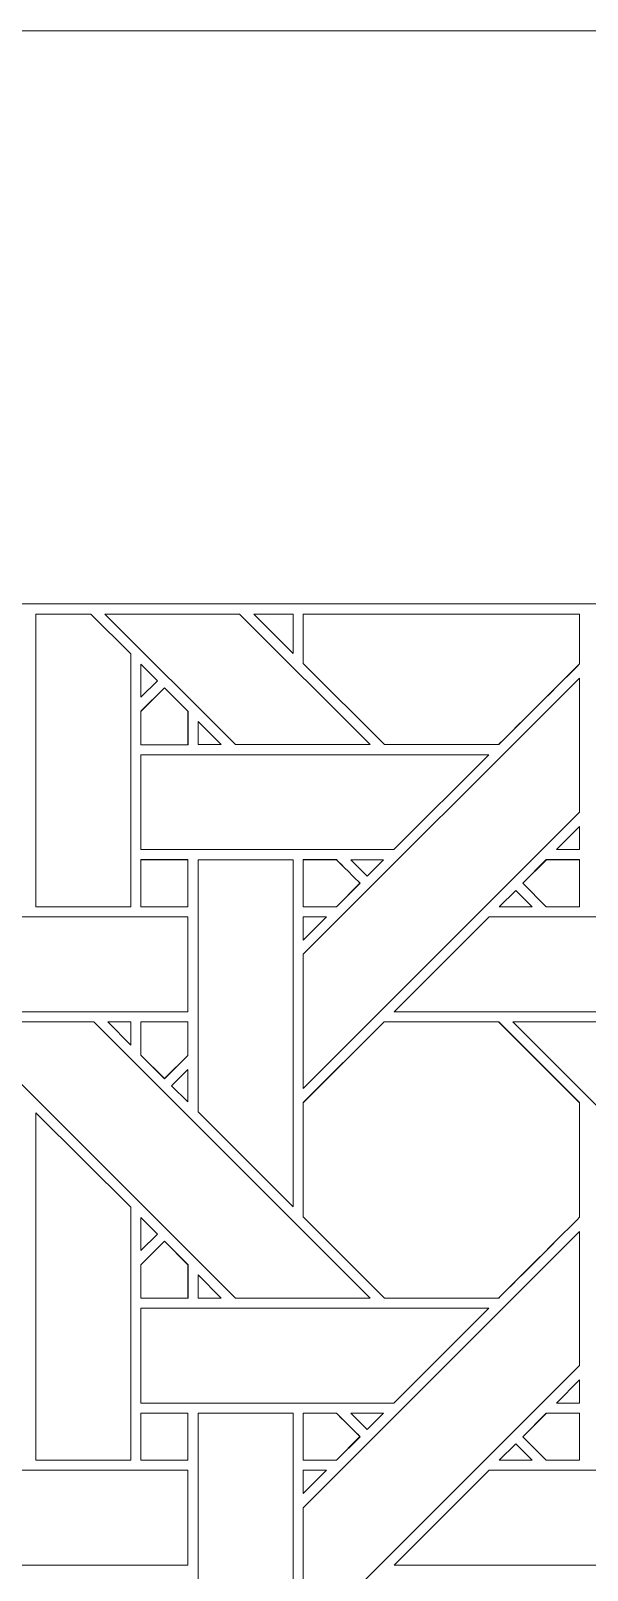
# Model space of a CAD drawing. Header units: inches. Extents: x 2.4 to 22.4, y -0.9 to 19.1.
# Drawn here: x 7.41 to 8.363, y 16.456 to 19.095 of the extents above; entities that cross this region are included whole.
import ezdxf

# ---------------------------------------------------------------- set-up
doc = ezdxf.new("R2010")
doc.units = ezdxf.units.IN
doc.header["$MEASUREMENT"] = 0
doc.layers.add('Design', color=7, linetype='Continuous', lineweight=0)

msp = doc.modelspace()

# ---------------------------------------------------------------- linework, layer by layer
at = {"layer": 'Design'}
for points, knots in [([(2.3829, 19.0948), (2.3829, 19.0948), (2.3829, -0.9052), (2.3829, -0.9052), (2.3829, -0.9052), (22.3829, -0.9052), (22.3829, -0.9052), (22.3829, -0.9052), (22.3829, 19.0948), (22.3829, 19.0948), (22.3829, 19.0948), (2.3829, 19.0948), (2.3829, 19.0948)], [0, 0, 0, 0, 1, 1, 1, 2, 2, 2, 3, 3, 3, 4, 4, 4, 4]), ([(3.3653, 18.1123), (3.3653, 18.1123), (3.3653, 0.0772), (3.3653, 0.0772), (3.3653, 0.0772), (21.4004, 0.0772), (21.4004, 0.0772), (21.4004, 0.0772), (21.4004, 18.1123), (21.4004, 18.1123), (21.4004, 18.1123), (3.3653, 18.1123), (3.3653, 18.1123)], [0, 0, 0, 0, 1, 1, 1, 2, 2, 2, 3, 3, 3, 4, 4, 4, 4]), ([(7.5133, 18.0948), (7.5133, 18.0948), (7.5816, 18.0267), (7.5816, 18.0267), (7.5816, 18.0267), (7.5816, 17.593), (7.5816, 17.593), (7.5816, 17.593), (7.4188, 17.593), (7.4188, 17.593), (7.4188, 17.593), (7.4188, 18.0948), (7.4188, 18.0948), (7.4188, 18.0948), (7.5133, 18.0948), (7.5133, 18.0948)], [0, 0, 0, 0, 1, 1, 1, 2, 2, 2, 3, 3, 3, 4, 4, 4, 5, 5, 5, 5]), ([(7.9918, 17.871), (7.9918, 17.871), (7.7607, 17.871), (7.7607, 17.871), (7.7607, 17.871), (7.537, 18.0948), (7.537, 18.0948), (7.537, 18.0948), (7.768, 18.0948), (7.768, 18.0948), (7.768, 18.0948), (7.9918, 17.871), (7.9918, 17.871)], [0, 0, 0, 0, 1, 1, 1, 2, 2, 2, 3, 3, 3, 4, 4, 4, 4]), ([(7.8596, 18.0948), (7.8596, 18.0948), (7.8596, 18.0274), (7.8596, 18.0274), (7.8596, 18.0274), (7.7922, 18.0948), (7.7922, 18.0948), (7.7922, 18.0948), (7.8596, 18.0948), (7.8596, 18.0948)], [0, 0, 0, 0, 1, 1, 1, 2, 2, 2, 3, 3, 3, 3]), ([(8.3504, 18.0098), (8.3326, 17.9919), (8.2206, 17.8801), (8.2116, 17.8711), (8.2116, 17.8711), (8.0159, 17.8711), (8.0159, 17.8711), (8.0159, 17.8711), (7.8767, 18.0104), (7.8767, 18.0104), (7.8767, 18.0104), (7.8767, 18.0948), (7.8767, 18.0948), (7.8767, 18.0948), (8.3504, 18.0948), (8.3504, 18.0948), (8.3504, 18.0948), (8.3504, 18.0098), (8.3504, 18.0098)], [0, 0, 0, 0, 1, 1, 1, 2, 2, 2, 3, 3, 3, 4, 4, 4, 5, 5, 5, 6, 6, 6, 6]), ([(8.3504, 18.0948), (8.3504, 18.0948), (8.3504, 18.0097), (8.3504, 18.0097), (8.3322, 17.9914), (8.2204, 17.8797), (8.2117, 17.871), (8.2117, 17.871), (8.016, 17.871), (8.016, 17.871), (8.016, 17.871), (7.8767, 18.0102), (7.8767, 18.0102), (7.8767, 18.0102), (7.8767, 18.0948), (7.8767, 18.0948), (7.8767, 18.0948), (8.3504, 18.0948), (8.3504, 18.0948)], [0, 0, 0, 0, 1, 1, 1, 2, 2, 2, 3, 3, 3, 4, 4, 4, 5, 5, 5, 6, 6, 6, 6]), ([(7.5989, 17.9524), (7.5989, 17.9524), (7.5989, 18.0092), (7.5989, 18.0092), (7.5989, 18.0092), (7.6271, 17.9806), (7.6271, 17.9806), (7.6271, 17.9806), (7.5989, 17.9524), (7.5989, 17.9524)], [0, 0, 0, 0, 1, 1, 1, 2, 2, 2, 3, 3, 3, 3]), ([(8.3504, 17.7552), (8.3504, 17.7552), (7.8768, 17.2815), (7.8768, 17.2815), (7.8768, 17.2815), (7.8768, 17.5116), (7.8768, 17.5116), (7.8768, 17.5116), (8.3504, 17.9852), (8.3504, 17.9852), (8.3504, 17.9852), (8.3504, 17.7552), (8.3504, 17.7552)], [0, 0, 0, 0, 1, 1, 1, 2, 2, 2, 3, 3, 3, 4, 4, 4, 4]), ([(7.5988, 17.8709), (7.5988, 17.8709), (7.5988, 17.9282), (7.5988, 17.9282), (7.5988, 17.9282), (7.6391, 17.9685), (7.6391, 17.9685), (7.6391, 17.9685), (7.6795, 17.9282), (7.6795, 17.9282), (7.6795, 17.9282), (7.6795, 17.8709), (7.6795, 17.8709), (7.6795, 17.8709), (7.5988, 17.8709), (7.5988, 17.8709)], [0, 0, 0, 0, 1, 1, 1, 2, 2, 2, 3, 3, 3, 4, 4, 4, 5, 5, 5, 5]), ([(7.6392, 17.9683), (7.6392, 17.9683), (7.6796, 17.928), (7.6796, 17.928), (7.6796, 17.928), (7.6796, 17.8707), (7.6796, 17.8707), (7.6796, 17.8707), (7.5989, 17.8707), (7.5989, 17.8707), (7.5989, 17.8707), (7.5989, 17.928), (7.5989, 17.928), (7.5989, 17.928), (7.6392, 17.9683), (7.6392, 17.9683)], [0, 0, 0, 0, 1, 1, 1, 2, 2, 2, 3, 3, 3, 4, 4, 4, 5, 5, 5, 5]), ([(7.6968, 17.871), (7.6968, 17.871), (7.6968, 17.9107), (7.6968, 17.9107), (7.6968, 17.9107), (7.7365, 17.871), (7.7365, 17.871), (7.7365, 17.871), (7.6968, 17.871), (7.6968, 17.871)], [0, 0, 0, 0, 1, 1, 1, 2, 2, 2, 3, 3, 3, 3]), ([(8.1946, 17.8537), (8.1946, 17.8537), (8.0319, 17.691), (8.0319, 17.691), (8.0319, 17.691), (7.5989, 17.691), (7.5989, 17.691), (7.5989, 17.691), (7.5989, 17.8537), (7.5989, 17.8537), (7.5989, 17.8537), (8.1946, 17.8537), (8.1946, 17.8537)], [0, 0, 0, 0, 1, 1, 1, 2, 2, 2, 3, 3, 3, 4, 4, 4, 4]), ([(8.3504, 17.691), (8.3504, 17.691), (8.3107, 17.691), (8.3107, 17.691), (8.3107, 17.691), (8.3504, 17.7308), (8.3504, 17.7308), (8.3504, 17.7308), (8.3504, 17.691), (8.3504, 17.691)], [0, 0, 0, 0, 1, 1, 1, 2, 2, 2, 3, 3, 3, 3]), ([(7.5988, 17.5931), (7.5988, 17.5931), (7.5988, 17.6739), (7.5988, 17.6739), (7.5988, 17.6739), (7.6791, 17.6739), (7.6791, 17.6739), (7.6791, 17.6739), (7.6791, 17.5931), (7.6791, 17.5931), (7.6791, 17.5931), (7.5988, 17.5931), (7.5988, 17.5931)], [0, 0, 0, 0, 1, 1, 1, 2, 2, 2, 3, 3, 3, 4, 4, 4, 4]), ([(7.6792, 17.593), (7.6792, 17.593), (7.5989, 17.593), (7.5989, 17.593), (7.5989, 17.593), (7.5989, 17.6737), (7.5989, 17.6737), (7.5989, 17.6737), (7.6792, 17.6737), (7.6792, 17.6737), (7.6792, 17.6737), (7.6792, 17.593), (7.6792, 17.593)], [0, 0, 0, 0, 1, 1, 1, 2, 2, 2, 3, 3, 3, 4, 4, 4, 4]), ([(7.6967, 17.2416), (7.6967, 17.2416), (7.6967, 17.6737), (7.6967, 17.6737), (7.6967, 17.6737), (7.8596, 17.6737), (7.8596, 17.6737), (7.8596, 17.6737), (7.8596, 17.0786), (7.8596, 17.0786), (7.8596, 17.0786), (7.6967, 17.2416), (7.6967, 17.2416)], [0, 0, 0, 0, 1, 1, 1, 2, 2, 2, 3, 3, 3, 4, 4, 4, 4]), ([(7.8767, 17.5931), (7.8767, 17.5931), (7.8767, 17.6739), (7.8767, 17.6739), (7.8767, 17.6739), (7.9337, 17.6739), (7.9337, 17.6739), (7.9389, 17.6688), (7.9696, 17.638), (7.9741, 17.6335), (7.9741, 17.6335), (7.9336, 17.5931), (7.9336, 17.5931), (7.9336, 17.5931), (7.8767, 17.5931), (7.8767, 17.5931)], [0, 0, 0, 0, 1, 1, 1, 2, 2, 2, 3, 3, 3, 4, 4, 4, 5, 5, 5, 5]), ([(7.9742, 17.6334), (7.9742, 17.6334), (7.9337, 17.593), (7.9337, 17.593), (7.9337, 17.593), (7.8768, 17.593), (7.8768, 17.593), (7.8768, 17.593), (7.8768, 17.6737), (7.8768, 17.6737), (7.8768, 17.6737), (7.9338, 17.6737), (7.9338, 17.6737), (7.9389, 17.6686), (7.9697, 17.6378), (7.9742, 17.6334)], [0, 0, 0, 0, 1, 1, 1, 2, 2, 2, 3, 3, 3, 4, 4, 4, 5, 5, 5, 5]), ([(7.9582, 17.6737), (7.9582, 17.6737), (8.0146, 17.6737), (8.0146, 17.6737), (8.0146, 17.6737), (7.9864, 17.6456), (7.9864, 17.6456), (7.9864, 17.6456), (7.9582, 17.6737), (7.9582, 17.6737)], [0, 0, 0, 0, 1, 1, 1, 2, 2, 2, 3, 3, 3, 3]), ([(8.2932, 17.5931), (8.2932, 17.5931), (8.2529, 17.6335), (8.2529, 17.6335), (8.2529, 17.6335), (8.2933, 17.6739), (8.2933, 17.6739), (8.2933, 17.6739), (8.3503, 17.6739), (8.3503, 17.6739), (8.3503, 17.6739), (8.3503, 17.5931), (8.3503, 17.5931), (8.3503, 17.5931), (8.2932, 17.5931), (8.2932, 17.5931)], [0, 0, 0, 0, 1, 1, 1, 2, 2, 2, 3, 3, 3, 4, 4, 4, 5, 5, 5, 5]), ([(8.253, 17.6333), (8.253, 17.6333), (8.2934, 17.6738), (8.2934, 17.6738), (8.2934, 17.6738), (8.3504, 17.6738), (8.3504, 17.6738), (8.3504, 17.6738), (8.3504, 17.593), (8.3504, 17.593), (8.3504, 17.593), (8.2933, 17.593), (8.2933, 17.593), (8.2933, 17.593), (8.253, 17.6333), (8.253, 17.6333)], [0, 0, 0, 0, 1, 1, 1, 2, 2, 2, 3, 3, 3, 4, 4, 4, 5, 5, 5, 5]), ([(8.2691, 17.593), (8.2691, 17.593), (8.2126, 17.593), (8.2126, 17.593), (8.2126, 17.593), (8.2408, 17.6212), (8.2408, 17.6212), (8.2408, 17.6212), (8.2691, 17.593), (8.2691, 17.593)], [0, 0, 0, 0, 1, 1, 1, 2, 2, 2, 3, 3, 3, 3]), ([(7.6792, 17.5758), (7.6792, 17.5758), (7.6792, 17.413), (7.6792, 17.413), (7.6792, 17.413), (7.0839, 17.413), (7.0839, 17.413), (7.0839, 17.413), (7.2467, 17.5758), (7.2467, 17.5758), (7.2467, 17.5758), (7.6792, 17.5758), (7.6792, 17.5758)], [0, 0, 0, 0, 1, 1, 1, 2, 2, 2, 3, 3, 3, 4, 4, 4, 4]), ([(7.9166, 17.5758), (7.9166, 17.5758), (7.8768, 17.536), (7.8768, 17.536), (7.8768, 17.536), (7.8768, 17.5758), (7.8768, 17.5758), (7.8768, 17.5758), (7.9166, 17.5758), (7.9166, 17.5758)], [0, 0, 0, 0, 1, 1, 1, 2, 2, 2, 3, 3, 3, 3]), ([(8.6279, 17.5758), (8.6279, 17.5758), (8.6279, 17.413), (8.6279, 17.413), (8.6279, 17.413), (8.0326, 17.413), (8.0326, 17.413), (8.0326, 17.413), (8.1954, 17.5758), (8.1954, 17.5758), (8.1954, 17.5758), (8.6279, 17.5758), (8.6279, 17.5758)], [0, 0, 0, 0, 1, 1, 1, 2, 2, 2, 3, 3, 3, 4, 4, 4, 4]), ([(7.9918, 16.9222), (7.9918, 16.9222), (7.7607, 16.9222), (7.7607, 16.9222), (7.7607, 16.9222), (7.2872, 17.3959), (7.2872, 17.3959), (7.2872, 17.3959), (7.5181, 17.3959), (7.5181, 17.3959), (7.5181, 17.3959), (7.9918, 16.9222), (7.9918, 16.9222)], [0, 0, 0, 0, 1, 1, 1, 2, 2, 2, 3, 3, 3, 4, 4, 4, 4]), ([(7.5422, 17.3959), (7.5422, 17.3959), (7.5817, 17.3959), (7.5817, 17.3959), (7.5817, 17.3959), (7.5817, 17.356), (7.5817, 17.356), (7.5817, 17.356), (7.5422, 17.3959), (7.5422, 17.3959)], [0, 0, 0, 0, 1, 1, 1, 2, 2, 2, 3, 3, 3, 3]), ([(7.6791, 17.396), (7.6791, 17.396), (7.6791, 17.3384), (7.6791, 17.3384), (7.6791, 17.3384), (7.6391, 17.2985), (7.6391, 17.2985), (7.6391, 17.2985), (7.5988, 17.3388), (7.5988, 17.3388), (7.5988, 17.3388), (7.5988, 17.396), (7.5988, 17.396), (7.5988, 17.396), (7.6791, 17.396), (7.6791, 17.396)], [0, 0, 0, 0, 1, 1, 1, 2, 2, 2, 3, 3, 3, 4, 4, 4, 5, 5, 5, 5]), ([(7.6392, 17.2983), (7.6392, 17.2983), (7.5989, 17.3387), (7.5989, 17.3387), (7.5989, 17.3387), (7.5989, 17.3959), (7.5989, 17.3959), (7.5989, 17.3959), (7.6792, 17.3959), (7.6792, 17.3959), (7.6792, 17.3959), (7.6792, 17.3383), (7.6792, 17.3383), (7.6792, 17.3383), (7.6392, 17.2983), (7.6392, 17.2983)], [0, 0, 0, 0, 1, 1, 1, 2, 2, 2, 3, 3, 3, 4, 4, 4, 5, 5, 5, 5]), ([(8.0154, 17.396), (8.0154, 17.396), (8.2116, 17.396), (8.2116, 17.396), (8.2116, 17.396), (8.3503, 17.2573), (8.3503, 17.2573), (8.3503, 17.2573), (8.3503, 17.0611), (8.3503, 17.0611), (8.3325, 17.0431), (8.2206, 16.9314), (8.2116, 16.9224), (8.2116, 16.9224), (8.0159, 16.9224), (8.0159, 16.9224), (8.0159, 16.9224), (7.8767, 17.0616), (7.8767, 17.0616), (7.8767, 17.0616), (7.8767, 17.2573), (7.8767, 17.2573), (7.8767, 17.2573), (8.0154, 17.396), (8.0154, 17.396)], [0, 0, 0, 0, 1, 1, 1, 2, 2, 2, 3, 3, 3, 4, 4, 4, 5, 5, 5, 6, 6, 6, 7, 7, 7, 8, 8, 8, 8]), ([(8.3504, 17.2571), (8.3504, 17.2571), (8.3504, 17.0609), (8.3504, 17.0609), (8.3323, 17.0427), (8.2205, 16.931), (8.2117, 16.9222), (8.2117, 16.9222), (8.016, 16.9222), (8.016, 16.9222), (8.016, 16.9222), (7.8768, 17.0615), (7.8768, 17.0615), (7.8768, 17.0615), (7.8768, 17.2572), (7.8768, 17.2572), (7.8768, 17.2572), (8.0155, 17.3959), (8.0155, 17.3959), (8.0155, 17.3959), (8.2117, 17.3959), (8.2117, 17.3959), (8.2117, 17.3959), (8.3504, 17.2571), (8.3504, 17.2571)], [0, 0, 0, 0, 1, 1, 1, 2, 2, 2, 3, 3, 3, 4, 4, 4, 5, 5, 5, 6, 6, 6, 7, 7, 7, 8, 8, 8, 8]), ([(8.9405, 16.9222), (8.9405, 16.9222), (8.7095, 16.9222), (8.7095, 16.9222), (8.7095, 16.9222), (8.2359, 17.3959), (8.2359, 17.3959), (8.2359, 17.3959), (8.4669, 17.3959), (8.4669, 17.3959), (8.4669, 17.3959), (8.9405, 16.9222), (8.9405, 16.9222)], [0, 0, 0, 0, 1, 1, 1, 2, 2, 2, 3, 3, 3, 4, 4, 4, 4]), ([(7.6792, 17.314), (7.6792, 17.314), (7.6792, 17.2589), (7.6792, 17.2589), (7.6792, 17.2589), (7.6514, 17.2863), (7.6514, 17.2863), (7.6514, 17.2863), (7.6792, 17.314), (7.6792, 17.314)], [0, 0, 0, 0, 1, 1, 1, 2, 2, 2, 3, 3, 3, 3]), ([(7.4188, 16.6442), (7.4188, 16.6442), (7.4188, 17.2401), (7.4188, 17.2401), (7.4188, 17.2401), (7.5816, 17.0779), (7.5816, 17.0779), (7.5816, 17.0779), (7.5816, 16.6442), (7.5816, 16.6442), (7.5816, 16.6442), (7.4188, 16.6442), (7.4188, 16.6442)], [0, 0, 0, 0, 1, 1, 1, 2, 2, 2, 3, 3, 3, 4, 4, 4, 4]), ([(7.5989, 17.0037), (7.5989, 17.0037), (7.5989, 17.0604), (7.5989, 17.0604), (7.5989, 17.0604), (7.6271, 17.0318), (7.6271, 17.0318), (7.6271, 17.0318), (7.5989, 17.0037), (7.5989, 17.0037)], [0, 0, 0, 0, 1, 1, 1, 2, 2, 2, 3, 3, 3, 3]), ([(8.3504, 16.8065), (8.3504, 16.8065), (7.8768, 16.3328), (7.8768, 16.3328), (7.8768, 16.3328), (7.8768, 16.5629), (7.8768, 16.5629), (7.8768, 16.5629), (8.3504, 17.0365), (8.3504, 17.0365), (8.3504, 17.0365), (8.3504, 16.8065), (8.3504, 16.8065)], [0, 0, 0, 0, 1, 1, 1, 2, 2, 2, 3, 3, 3, 4, 4, 4, 4]), ([(7.5988, 16.9221), (7.5988, 16.9221), (7.5988, 16.9794), (7.5988, 16.9794), (7.5988, 16.9794), (7.6391, 17.0198), (7.6391, 17.0198), (7.6391, 17.0198), (7.6795, 16.9794), (7.6795, 16.9794), (7.6795, 16.9794), (7.6795, 16.9221), (7.6795, 16.9221), (7.6795, 16.9221), (7.5988, 16.9221), (7.5988, 16.9221)], [0, 0, 0, 0, 1, 1, 1, 2, 2, 2, 3, 3, 3, 4, 4, 4, 5, 5, 5, 5]), ([(7.6392, 17.0196), (7.6392, 17.0196), (7.6796, 16.9793), (7.6796, 16.9793), (7.6796, 16.9793), (7.6796, 16.922), (7.6796, 16.922), (7.6796, 16.922), (7.5989, 16.922), (7.5989, 16.922), (7.5989, 16.922), (7.5989, 16.9793), (7.5989, 16.9793), (7.5989, 16.9793), (7.6392, 17.0196), (7.6392, 17.0196)], [0, 0, 0, 0, 1, 1, 1, 2, 2, 2, 3, 3, 3, 4, 4, 4, 5, 5, 5, 5]), ([(7.6968, 16.9222), (7.6968, 16.9222), (7.6968, 16.962), (7.6968, 16.962), (7.6968, 16.962), (7.7365, 16.9222), (7.7365, 16.9222), (7.7365, 16.9222), (7.6968, 16.9222), (7.6968, 16.9222)], [0, 0, 0, 0, 1, 1, 1, 2, 2, 2, 3, 3, 3, 3]), ([(8.1946, 16.905), (8.1946, 16.905), (8.0319, 16.7423), (8.0319, 16.7423), (8.0319, 16.7423), (7.5989, 16.7423), (7.5989, 16.7423), (7.5989, 16.7423), (7.5989, 16.905), (7.5989, 16.905), (7.5989, 16.905), (8.1946, 16.905), (8.1946, 16.905)], [0, 0, 0, 0, 1, 1, 1, 2, 2, 2, 3, 3, 3, 4, 4, 4, 4]), ([(8.3504, 16.7423), (8.3504, 16.7423), (8.3107, 16.7423), (8.3107, 16.7423), (8.3107, 16.7423), (8.3504, 16.7821), (8.3504, 16.7821), (8.3504, 16.7821), (8.3504, 16.7423), (8.3504, 16.7423)], [0, 0, 0, 0, 1, 1, 1, 2, 2, 2, 3, 3, 3, 3]), ([(7.5988, 16.7251), (7.5988, 16.7251), (7.6791, 16.7251), (7.6791, 16.7251), (7.6791, 16.7251), (7.6791, 16.6444), (7.6791, 16.6444), (7.6791, 16.6444), (7.5988, 16.6444), (7.5988, 16.6444), (7.5988, 16.6444), (7.5988, 16.7251), (7.5988, 16.7251)], [0, 0, 0, 0, 1, 1, 1, 2, 2, 2, 3, 3, 3, 4, 4, 4, 4]), ([(7.6792, 16.6442), (7.6792, 16.6442), (7.5989, 16.6442), (7.5989, 16.6442), (7.5989, 16.6442), (7.5989, 16.725), (7.5989, 16.725), (7.5989, 16.725), (7.6792, 16.725), (7.6792, 16.725), (7.6792, 16.725), (7.6792, 16.6442), (7.6792, 16.6442)], [0, 0, 0, 0, 1, 1, 1, 2, 2, 2, 3, 3, 3, 4, 4, 4, 4]), ([(7.6967, 16.2928), (7.6967, 16.2928), (7.6967, 16.725), (7.6967, 16.725), (7.6967, 16.725), (7.8596, 16.725), (7.8596, 16.725), (7.8596, 16.725), (7.8596, 16.1299), (7.8596, 16.1299), (7.8596, 16.1299), (7.6967, 16.2928), (7.6967, 16.2928)], [0, 0, 0, 0, 1, 1, 1, 2, 2, 2, 3, 3, 3, 4, 4, 4, 4]), ([(7.9337, 16.7251), (7.9389, 16.72), (7.9696, 16.6892), (7.9741, 16.6848), (7.9741, 16.6848), (7.9336, 16.6444), (7.9336, 16.6444), (7.9336, 16.6444), (7.8767, 16.6444), (7.8767, 16.6444), (7.8767, 16.6444), (7.8767, 16.7251), (7.8767, 16.7251), (7.8767, 16.7251), (7.9337, 16.7251), (7.9337, 16.7251)], [0, 0, 0, 0, 1, 1, 1, 2, 2, 2, 3, 3, 3, 4, 4, 4, 5, 5, 5, 5]), ([(7.9742, 16.6847), (7.9742, 16.6847), (7.9337, 16.6442), (7.9337, 16.6442), (7.9337, 16.6442), (7.8768, 16.6442), (7.8768, 16.6442), (7.8768, 16.6442), (7.8768, 16.725), (7.8768, 16.725), (7.8768, 16.725), (7.9338, 16.725), (7.9338, 16.725), (7.9391, 16.7198), (7.9698, 16.689), (7.9742, 16.6847)], [0, 0, 0, 0, 1, 1, 1, 2, 2, 2, 3, 3, 3, 4, 4, 4, 5, 5, 5, 5]), ([(7.9582, 16.725), (7.9582, 16.725), (8.0146, 16.725), (8.0146, 16.725), (8.0146, 16.725), (7.9864, 16.6968), (7.9864, 16.6968), (7.9864, 16.6968), (7.9582, 16.725), (7.9582, 16.725)], [0, 0, 0, 0, 1, 1, 1, 2, 2, 2, 3, 3, 3, 3]), ([(8.2932, 16.6444), (8.2932, 16.6444), (8.2529, 16.6847), (8.2529, 16.6847), (8.2529, 16.6847), (8.2933, 16.7252), (8.2933, 16.7252), (8.2933, 16.7252), (8.3503, 16.7252), (8.3503, 16.7252), (8.3503, 16.7252), (8.3503, 16.6444), (8.3503, 16.6444), (8.3503, 16.6444), (8.2932, 16.6444), (8.2932, 16.6444)], [0, 0, 0, 0, 1, 1, 1, 2, 2, 2, 3, 3, 3, 4, 4, 4, 5, 5, 5, 5]), ([(8.253, 16.6846), (8.253, 16.6846), (8.2934, 16.725), (8.2934, 16.725), (8.2934, 16.725), (8.3504, 16.725), (8.3504, 16.725), (8.3504, 16.725), (8.3504, 16.6442), (8.3504, 16.6442), (8.3504, 16.6442), (8.2933, 16.6442), (8.2933, 16.6442), (8.2933, 16.6442), (8.253, 16.6846), (8.253, 16.6846)], [0, 0, 0, 0, 1, 1, 1, 2, 2, 2, 3, 3, 3, 4, 4, 4, 5, 5, 5, 5]), ([(8.2691, 16.6442), (8.2691, 16.6442), (8.2126, 16.6442), (8.2126, 16.6442), (8.2126, 16.6442), (8.2408, 16.6725), (8.2408, 16.6725), (8.2408, 16.6725), (8.2691, 16.6442), (8.2691, 16.6442)], [0, 0, 0, 0, 1, 1, 1, 2, 2, 2, 3, 3, 3, 3]), ([(7.6792, 16.6271), (7.6792, 16.6271), (7.6792, 16.4643), (7.6792, 16.4643), (7.6792, 16.4643), (7.0839, 16.4643), (7.0839, 16.4643), (7.0839, 16.4643), (7.2467, 16.6271), (7.2467, 16.6271), (7.2467, 16.6271), (7.6792, 16.6271), (7.6792, 16.6271)], [0, 0, 0, 0, 1, 1, 1, 2, 2, 2, 3, 3, 3, 4, 4, 4, 4]), ([(7.9166, 16.6271), (7.9166, 16.6271), (7.8768, 16.5873), (7.8768, 16.5873), (7.8768, 16.5873), (7.8768, 16.6271), (7.8768, 16.6271), (7.8768, 16.6271), (7.9166, 16.6271), (7.9166, 16.6271)], [0, 0, 0, 0, 1, 1, 1, 2, 2, 2, 3, 3, 3, 3]), ([(8.6279, 16.6271), (8.6279, 16.6271), (8.6279, 16.4643), (8.6279, 16.4643), (8.6279, 16.4643), (8.0326, 16.4643), (8.0326, 16.4643), (8.0326, 16.4643), (8.1954, 16.6271), (8.1954, 16.6271), (8.1954, 16.6271), (8.6279, 16.6271), (8.6279, 16.6271)], [0, 0, 0, 0, 1, 1, 1, 2, 2, 2, 3, 3, 3, 4, 4, 4, 4])]:
    msp.add_open_spline(points, degree=3, knots=knots, dxfattribs=at)

doc.saveas('drawing.dxf')
